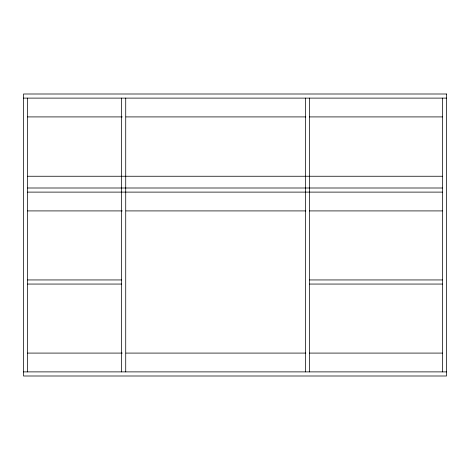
<?xml version="1.0" encoding="UTF-8"?>
<svg xmlns="http://www.w3.org/2000/svg" width="470" height="470" viewBox="0 0 470 470"><rect width="100%" height="100%" fill="white"/><g stroke="black" fill="none" stroke-linecap="round" stroke-linejoin="round"><path stroke-width="0.7" d="M23.5 98.112L446.5 98.112M27.613 116.913L122.312 116.913M125.984 116.913L305.841 116.913M309.513 116.913L442.387 116.913M27.613 176.25L442.387 176.25M27.613 188L442.387 188M27.613 192.113L442.387 192.113M27.613 210.912L122.312 210.912M125.984 210.912L305.841 210.912M309.513 210.912L442.387 210.912M27.613 279.944L121.613 279.944M309.613 279.944L442.387 279.944M27.613 284.056L121.613 284.056M309.613 284.056L442.387 284.056M27.613 353.088L122.312 353.088M125.984 353.088L305.841 353.088M309.513 353.088L442.387 353.088M23.5 371.887L446.5 371.887M442.387 98.112L442.387 371.887M309.613 98.112L309.613 371.887M305.5 98.112L305.5 371.887M125.725 98.112L125.725 371.887M121.613 98.112L121.613 371.887M27.613 98.112L27.613 371.887M446.5 94L23.5 94L23.5 376L446.5 376L446.5 94"/></g></svg>
